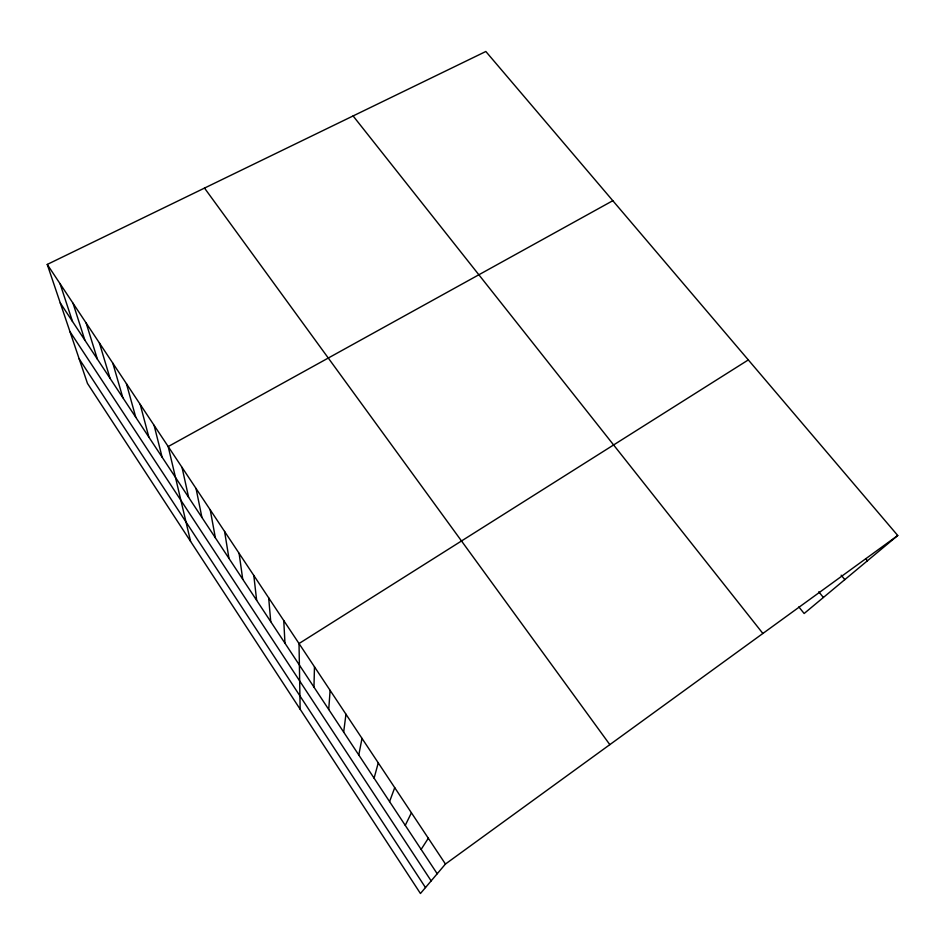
<?xml version="1.0" encoding="UTF-8"?>
<svg xmlns="http://www.w3.org/2000/svg" width="945" height="945" viewBox="0 0 945 945"><rect width="100%" height="100%" fill="white"/><g stroke="black" fill="none" stroke-linecap="round" stroke-linejoin="round"><path stroke-width="1.42" d="M313.964 687.133L314.472 666.804M328.73 709.482L330.112 690.37M343.661 732.103L345.964 714.231M358.781 754.996L362.006 738.399M374.09 778.172L378.26 762.875M389.576 801.62L394.726 787.669M405.251 825.375L411.418 812.794M421.127 849.413L428.321 838.239M897.75 535.508L445.449 864.037L420.442 893.509L87.46 383.41L47.25 264.435L485.836 51.491L897.75 535.508L804.148 613.506L798.832 606.914M748.31 359.915L299.022 643.545L300.144 709.211M612.821 200.694L168.198 446.56L190.571 541.367M865.596 558.637L867.404 560.798M841.168 575.186L844.83 579.616M818.76 591.794L823.39 597.476M353.099 115.94L762.875 633.469M204.51 188.09L609.832 744.636M47.25 264.435L445.449 864.037M60.256 302.932L437.204 873.747M69.954 331.624L431.156 880.882M79.179 358.899L425.486 887.568M60.067 283.724L72.493 321.465M73.025 303.25L84.873 340.2M86.149 323.001L97.382 359.147M99.414 342.988L110.033 378.307M112.845 363.211L122.826 397.68M126.429 383.67L135.761 417.277M140.191 404.377L148.849 437.086M154.106 425.344L162.091 457.132M182.042 467.409L188.622 497.318M196.052 488.494L201.923 517.458M210.227 509.851L215.365 537.823M224.579 531.456L228.973 558.412M239.097 553.321L242.723 579.25M253.803 575.458L256.65 600.323M268.687 597.878L270.731 621.645M283.76 620.57L284.965 643.214"/></g></svg>
